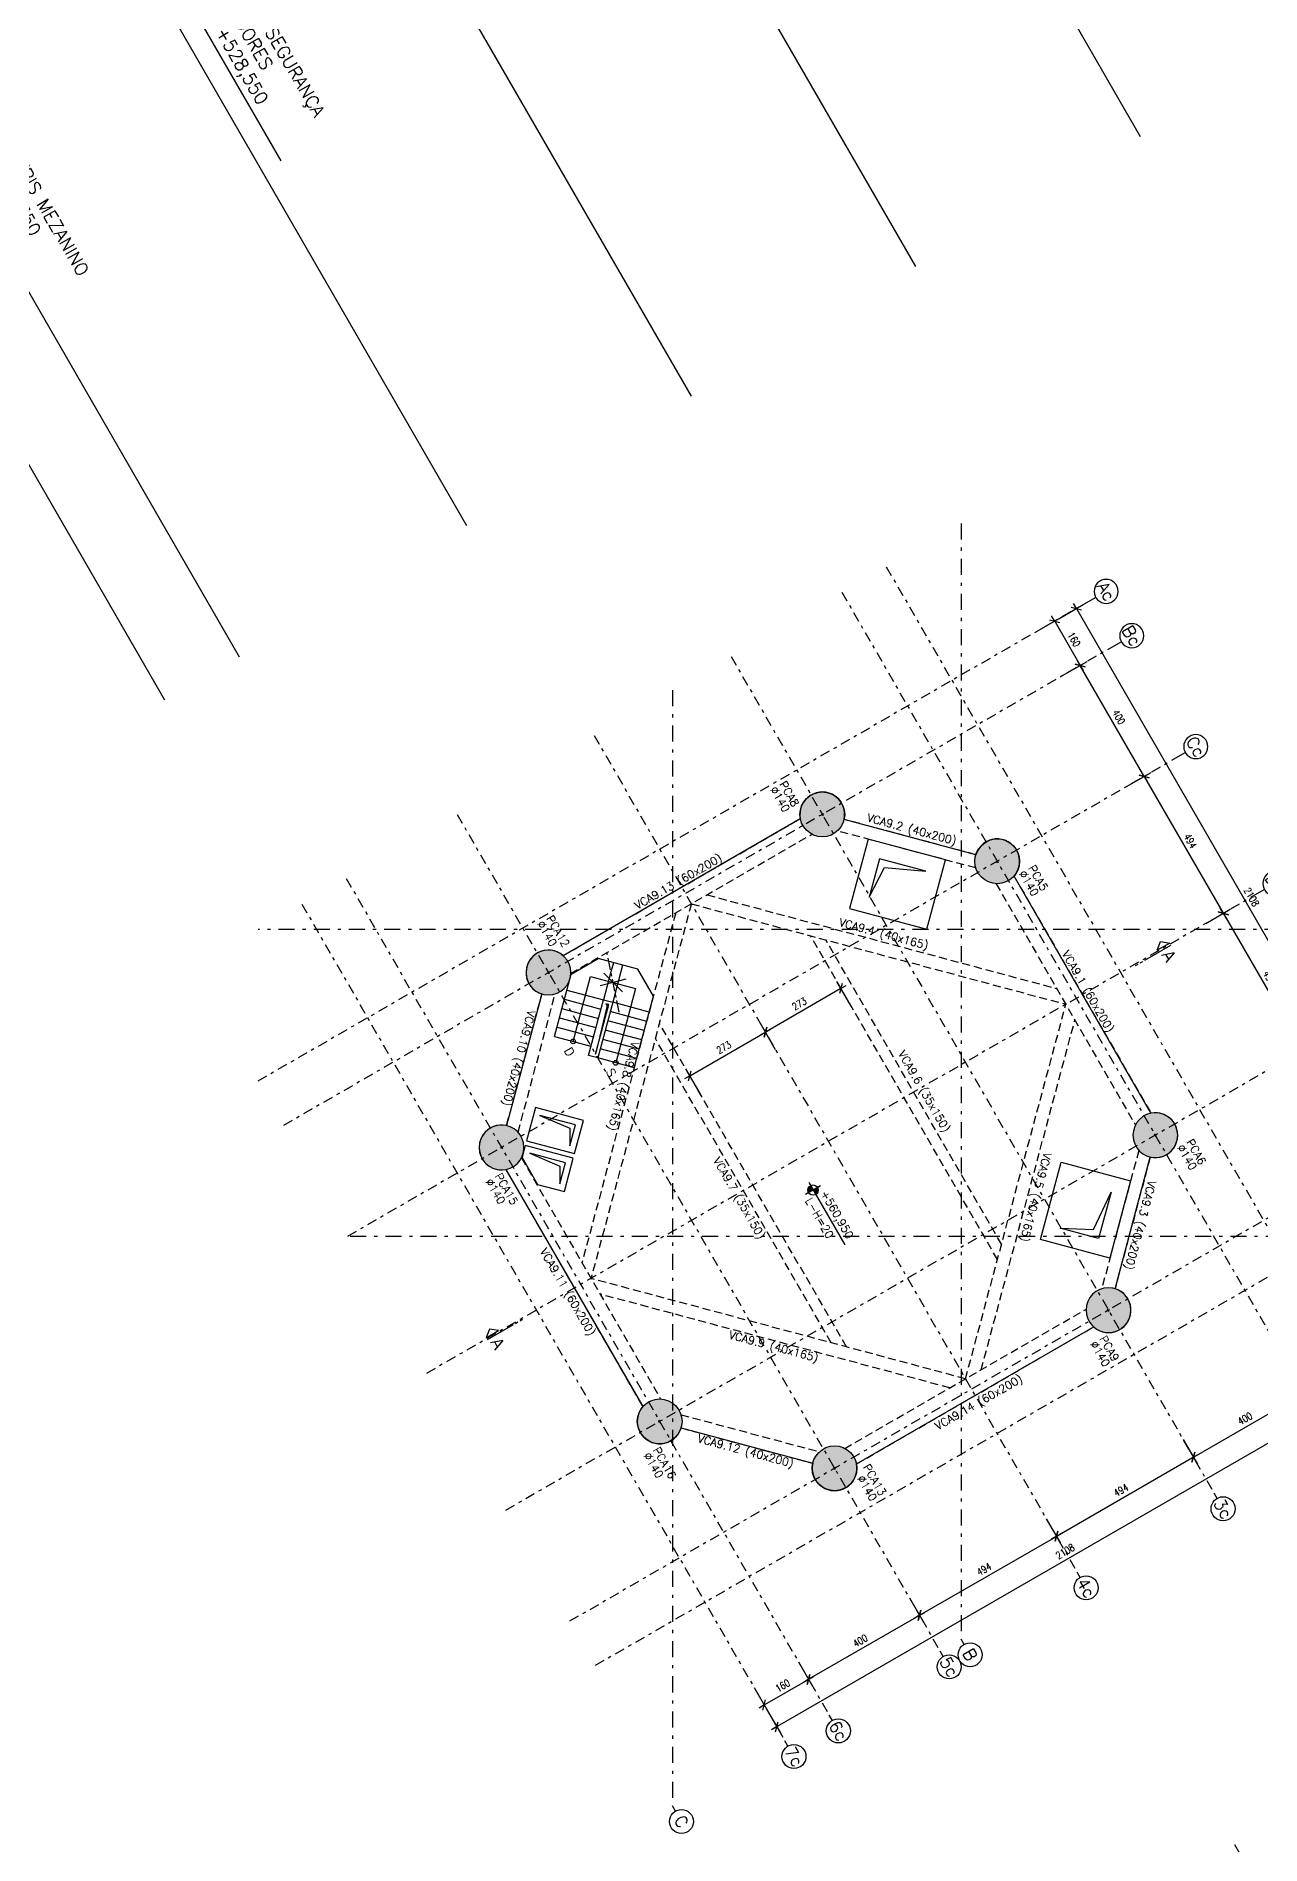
# Model space of a CAD drawing. Header units: metres. Extents: x 661733 to 661987, y 8168511 to 8168781.
# Drawn here: x 661790 to 661828.3, y 8168649.7 to 8168706.2 of the extents above; entities that cross this region are included whole.
import ezdxf
from ezdxf.enums import TextEntityAlignment as Align

# ---------------------------------------------------------------- set-up
doc = ezdxf.new("R2010")
doc.units = ezdxf.units.M
doc.header["$MEASUREMENT"] = 0
for name, pattern in [('SPX-CAMPANARIO$0$CENTER2', [1.125, 0.75, -0.125, 0.125, -0.125]), ('SPX-CAMPANARIO$0$DASHDOT2', [0.5, 0.25, -0.125, 0, -0.125]), ('SPX-CAMPANARIO$0$HIDDEN2', [0.1875, 0.125, -0.0625])]:
    doc.linetypes.add(name, pattern=pattern)
doc.layers.get('0').update_dxf_attribs({"linetype": 'CONTINUOUS'})
doc.layers.get('Defpoints').update_dxf_attribs({"linetype": 'CONTINUOUS'})
for name, color, linetype in [('SPX-CAMPANARIO$0$SP 00 Me1', 9, 'SPX-CAMPANARIO$0$DASHDOT2'), ('SPX-CAMPANARIO$0$SP0Me1', 9, 'SPX-CAMPANARIO$0$DASHDOT2'), ('SPX-CAMPANARIO$0$SP1CRT1', 3, 'CONTINUOUS'), ('SPX-CAMPANARIO$0$SP1INV1', 5, 'SPX-CAMPANARIO$0$HIDDEN2'), ('SPX-CAMPANARIO$0$SP1VST1', 2, 'CONTINUOUS'), ('SPX-CAMPANARIO$0$SP1VST2', 1, 'CONTINUOUS'), ('SPX-CAMPANARIO$0$SP1VST3', 5, 'CONTINUOUS'), ('SPX-CAMPANARIO$0$SP3HT2', 254, 'CONTINUOUS'), ('SPX-CAMPANARIO$0$SP4DIM1', 5, 'CONTINUOUS'), ('SPX-CAMPANARIO$0$SP4TN 1', 5, 'CONTINUOUS'), ('SPX-CAMPANARIO$0$SP4TN1', 5, 'CONTINUOUS'), ('SPX-CAMPANARIO$0$SP4TXT 2', 2, 'CONTINUOUS'), ('SPX-CAMPANARIO$0$SP4TXT2', 2, 'CONTINUOUS'), ('SPX-CAMPANARIO$0$SP4TXT4', 4, 'CONTINUOUS')]:
    doc.layers.add(name, color=color, linetype=linetype)
doc.styles.add('SPX-CAMPANARIO$0$ROMANS', font='romans.shx')
doc.styles.add('SPX-CAMPANARIO$0$SP_T-Geral', font='romans.shx')
doc.styles.add('SPX-CAMPANARIO$0$SP_TD_w.8', font='romans.shx', dxfattribs={"width": 0.8})
doc.dimstyles.new('SPX-CAMPANARIO$0$SP_D125cm_18', dxfattribs={"dimtxt": 0.225, "dimasz": 0.025, "dimexe": 0.25, "dimexo": 0.125, "dimgap": 0.125, "dimtad": 1, "dimdec": 1, "dimlfac": 100, "dimdsep": 46, "dimtxsty": 'SPX-CAMPANARIO$0$SP_TD_w.8', "dimblk": 'SPX-CAMPANARIO$0$TIC', "dimcen": 0.0125, "dimdle": 0.125, "dimclrt": 2, "dimadec": 3, "dimazin": 2, "dimtfac": 1, "dimtdec": 1, "dimtmove": 0, "dimatfit": 3, "dimfxl": 0.2, "dimtolj": 1, "dimtzin": 0, "dimarcsym": 0})

# ---------------------------------------------------------------- blocks, each defined once
blk = doc.blocks.new('*U61')
at = {"layer": 'SPX-CAMPANARIO$0$SP 00 Me1', "color": 0, "linetype": 'Continuous'}
blk.add_line((0, -0.15), (0, 0), dxfattribs=at)
blk.add_circle((0, -0.45), 0.3, dxfattribs=at)
at = {"layer": 'SPX-CAMPANARIO$0$SP 00 Me1', "color": 0, "linetype": 'Continuous', "style": 'SPX-CAMPANARIO$0$SP_T-Geral'}
blk.add_attdef('EIXO?', text='', height=0.3, dxfattribs=at).set_placement((0, -0.45), align=Align.MIDDLE_CENTER)
blk = doc.blocks.new('SPX-CAMPANARIO$0$TIC')
at = {"color": 2, "linetype": 'Continuous'}
blk.add_line((4.6, 4.6), (-4.6, -4.6), dxfattribs=at)
at = {"color": 5}
blk.add_line((-1, 0), (7.5, 0), dxfattribs=at)
blk = doc.blocks.new('*D77')
at = {"layer": 'Defpoints', "color": 0, "linetype": 'Continuous', "transparency": 16777216}
for p in [(-8.939, 14.244), (-10.539, 13.484), (-8.939, 13.484)]:
    blk.add_point(p, dxfattribs=at)
at = {"layer": 'SPX-CAMPANARIO$0$SP4DIM1', "color": 0, "linetype": 'Continuous', "lineweight": -2, "transparency": 16777216}
for p, q in [((-10.539, 13.609), (-10.539, 14.494)), ((-10.514, 14.244), (-8.964, 14.244)), ((-8.939, 13.609), (-8.939, 14.494))]:
    blk.add_line(p, q, dxfattribs=at)
at = {"layer": 'SPX-CAMPANARIO$0$SP4DIM1', "color": 0, "linetype": 'Continuous', "lineweight": -2, "transparency": 16777216, "xscale": 0.025, "yscale": 0.025, "zscale": 0.025, "rotation": 180}
blk.add_blockref('SPX-CAMPANARIO$0$TIC', (-10.539, 14.244), dxfattribs=at)
at = {"layer": 'SPX-CAMPANARIO$0$SP4DIM1', "color": 0, "linetype": 'Continuous', "lineweight": -2, "transparency": 16777216, "xscale": 0.025, "yscale": 0.025, "zscale": 0.025}
blk.add_blockref('SPX-CAMPANARIO$0$TIC', (-8.939, 14.244), dxfattribs=at)
at = {"layer": 'SPX-CAMPANARIO$0$SP4DIM1', "color": 2, "linetype": 'Continuous', "transparency": 16777216, "insert": (-9.739, 14.481), "char_height": 0.225, "attachment_point": 5, "style": 'SPX-CAMPANARIO$0$SP_TD_w.8'}
blk.add_mtext('\\A1;160', dxfattribs=at)
blk = doc.blocks.new('*D78')
at = {"layer": 'Defpoints', "color": 0, "linetype": 'Continuous', "transparency": 16777216}
for p in [(10.539, 15.027), (-10.539, 14.267), (10.539, 14.267)]:
    blk.add_point(p, dxfattribs=at)
at = {"layer": 'SPX-CAMPANARIO$0$SP4DIM1', "color": 0, "linetype": 'Continuous', "lineweight": -2, "transparency": 16777216}
for p, q in [((-10.539, 14.392), (-10.539, 15.277)), ((10.539, 14.392), (10.539, 15.277)), ((-10.514, 15.027), (10.514, 15.027))]:
    blk.add_line(p, q, dxfattribs=at)
at = {"layer": 'SPX-CAMPANARIO$0$SP4DIM1', "color": 0, "linetype": 'Continuous', "lineweight": -2, "transparency": 16777216, "xscale": 0.025, "yscale": 0.025, "zscale": 0.025, "rotation": 180}
blk.add_blockref('SPX-CAMPANARIO$0$TIC', (-10.539, 15.027), dxfattribs=at)
at = {"layer": 'SPX-CAMPANARIO$0$SP4DIM1', "color": 0, "linetype": 'Continuous', "lineweight": -2, "transparency": 16777216, "xscale": 0.025, "yscale": 0.025, "zscale": 0.025}
blk.add_blockref('SPX-CAMPANARIO$0$TIC', (10.539, 15.027), dxfattribs=at)
at = {"layer": 'SPX-CAMPANARIO$0$SP4DIM1', "color": 2, "linetype": 'Continuous', "transparency": 16777216, "insert": (0, 15.264), "char_height": 0.225, "attachment_point": 5, "style": 'SPX-CAMPANARIO$0$SP_TD_w.8'}
blk.add_mtext('\\A1;2108', dxfattribs=at)
blk = doc.blocks.new('*D79')
at = {"layer": 'Defpoints', "color": 0, "linetype": 'Continuous', "transparency": 16777216}
for p in [(-8.939, 14.244), (-8.939, 13.484), (-4.939, 13.484)]:
    blk.add_point(p, dxfattribs=at)
at = {"layer": 'SPX-CAMPANARIO$0$SP4DIM1', "color": 0, "linetype": 'Continuous', "lineweight": -2, "transparency": 16777216}
for p, q in [((-8.939, 13.609), (-8.939, 14.494)), ((-4.964, 14.244), (-8.914, 14.244)), ((-4.939, 13.609), (-4.939, 14.494))]:
    blk.add_line(p, q, dxfattribs=at)
at = {"layer": 'SPX-CAMPANARIO$0$SP4DIM1', "color": 0, "linetype": 'Continuous', "lineweight": -2, "transparency": 16777216, "xscale": 0.025, "yscale": 0.025, "zscale": 0.025, "rotation": 180}
blk.add_blockref('SPX-CAMPANARIO$0$TIC', (-8.939, 14.244), dxfattribs=at)
at = {"layer": 'SPX-CAMPANARIO$0$SP4DIM1', "color": 0, "linetype": 'Continuous', "lineweight": -2, "transparency": 16777216, "xscale": 0.025, "yscale": 0.025, "zscale": 0.025}
blk.add_blockref('SPX-CAMPANARIO$0$TIC', (-4.939, 14.244), dxfattribs=at)
at = {"layer": 'SPX-CAMPANARIO$0$SP4DIM1', "color": 2, "linetype": 'Continuous', "transparency": 16777216, "insert": (-6.939, 14.481), "char_height": 0.225, "attachment_point": 5, "style": 'SPX-CAMPANARIO$0$SP_TD_w.8'}
blk.add_mtext('\\A1;400', dxfattribs=at)
blk = doc.blocks.new('*D80')
at = {"layer": 'Defpoints', "color": 0, "linetype": 'Continuous', "transparency": 16777216}
for p in [(0, 14.244), (-4.939, 13.484), (0, 13.484)]:
    blk.add_point(p, dxfattribs=at)
at = {"layer": 'SPX-CAMPANARIO$0$SP4DIM1', "color": 0, "linetype": 'Continuous', "lineweight": -2, "transparency": 16777216}
for p, q in [((-4.939, 13.609), (-4.939, 14.494)), ((-4.914, 14.244), (-0.025, 14.244)), ((0, 13.609), (0, 14.494))]:
    blk.add_line(p, q, dxfattribs=at)
at = {"layer": 'SPX-CAMPANARIO$0$SP4DIM1', "color": 0, "linetype": 'Continuous', "lineweight": -2, "transparency": 16777216, "xscale": 0.025, "yscale": 0.025, "zscale": 0.025, "rotation": 180}
blk.add_blockref('SPX-CAMPANARIO$0$TIC', (-4.939, 14.244), dxfattribs=at)
at = {"layer": 'SPX-CAMPANARIO$0$SP4DIM1', "color": 0, "linetype": 'Continuous', "lineweight": -2, "transparency": 16777216, "xscale": 0.025, "yscale": 0.025, "zscale": 0.025}
blk.add_blockref('SPX-CAMPANARIO$0$TIC', (0, 14.244), dxfattribs=at)
at = {"layer": 'SPX-CAMPANARIO$0$SP4DIM1', "color": 2, "linetype": 'Continuous', "transparency": 16777216, "insert": (-2.47, 14.481), "char_height": 0.225, "attachment_point": 5, "style": 'SPX-CAMPANARIO$0$SP_TD_w.8'}
blk.add_mtext('\\A1;494', dxfattribs=at)
blk = doc.blocks.new('*D81')
at = {"layer": 'Defpoints', "color": 0, "linetype": 'Continuous', "transparency": 16777216}
for p in [(4.939, 14.244), (0, 13.484), (4.939, 13.484)]:
    blk.add_point(p, dxfattribs=at)
at = {"layer": 'SPX-CAMPANARIO$0$SP4DIM1', "color": 0, "linetype": 'Continuous', "lineweight": -2, "transparency": 16777216}
for p, q in [((0, 13.609), (0, 14.494)), ((0.025, 14.244), (4.914, 14.244)), ((4.939, 13.609), (4.939, 14.494))]:
    blk.add_line(p, q, dxfattribs=at)
at = {"layer": 'SPX-CAMPANARIO$0$SP4DIM1', "color": 0, "linetype": 'Continuous', "lineweight": -2, "transparency": 16777216, "xscale": 0.025, "yscale": 0.025, "zscale": 0.025, "rotation": 180}
blk.add_blockref('SPX-CAMPANARIO$0$TIC', (0, 14.244), dxfattribs=at)
at = {"layer": 'SPX-CAMPANARIO$0$SP4DIM1', "color": 0, "linetype": 'Continuous', "lineweight": -2, "transparency": 16777216, "xscale": 0.025, "yscale": 0.025, "zscale": 0.025}
blk.add_blockref('SPX-CAMPANARIO$0$TIC', (4.939, 14.244), dxfattribs=at)
at = {"layer": 'SPX-CAMPANARIO$0$SP4DIM1', "color": 2, "linetype": 'Continuous', "transparency": 16777216, "insert": (2.47, 14.481), "char_height": 0.225, "attachment_point": 5, "style": 'SPX-CAMPANARIO$0$SP_TD_w.8'}
blk.add_mtext('\\A1;494', dxfattribs=at)
blk = doc.blocks.new('*D84')
at = {"layer": 'Defpoints', "color": 0, "linetype": 'Continuous', "transparency": 16777216}
for p in [(13.484, -8.939), (14.244, -8.939), (13.484, -10.539)]:
    blk.add_point(p, dxfattribs=at)
at = {"layer": 'SPX-CAMPANARIO$0$SP4DIM1', "color": 0, "linetype": 'Continuous', "lineweight": -2, "transparency": 16777216}
for p, q in [((13.609, -8.939), (14.494, -8.939)), ((14.244, -10.514), (14.244, -8.964)), ((13.609, -10.539), (14.494, -10.539))]:
    blk.add_line(p, q, dxfattribs=at)
at = {"layer": 'SPX-CAMPANARIO$0$SP4DIM1', "color": 0, "linetype": 'Continuous', "lineweight": -2, "transparency": 16777216, "xscale": 0.025, "yscale": 0.025, "zscale": 0.025}
for p, rotation in [((14.244, -8.939), 90), ((14.244, -10.539), 270)]:
    blk.add_blockref('SPX-CAMPANARIO$0$TIC', p, dxfattribs=dict(at, rotation=rotation))
at = {"layer": 'SPX-CAMPANARIO$0$SP4DIM1', "color": 2, "linetype": 'Continuous', "transparency": 16777216, "insert": (14.006, -9.739), "char_height": 0.225, "attachment_point": 5, "rotation": 90, "style": 'SPX-CAMPANARIO$0$SP_TD_w.8'}
blk.add_mtext('\\A1;160', dxfattribs=at)
blk = doc.blocks.new('*D85')
at = {"layer": 'Defpoints', "color": 0, "linetype": 'Continuous', "transparency": 16777216}
for p in [(13.484, -4.939), (13.484, -8.939), (14.244, -8.939)]:
    blk.add_point(p, dxfattribs=at)
at = {"layer": 'SPX-CAMPANARIO$0$SP4DIM1', "color": 0, "linetype": 'Continuous', "lineweight": -2, "transparency": 16777216}
for p, q in [((13.609, -4.939), (14.494, -4.939)), ((14.244, -4.964), (14.244, -8.914)), ((13.609, -8.939), (14.494, -8.939))]:
    blk.add_line(p, q, dxfattribs=at)
at = {"layer": 'SPX-CAMPANARIO$0$SP4DIM1', "color": 0, "linetype": 'Continuous', "lineweight": -2, "transparency": 16777216, "xscale": 0.025, "yscale": 0.025, "zscale": 0.025}
for p, rotation in [((14.244, -4.939), 90), ((14.244, -8.939), 270)]:
    blk.add_blockref('SPX-CAMPANARIO$0$TIC', p, dxfattribs=dict(at, rotation=rotation))
at = {"layer": 'SPX-CAMPANARIO$0$SP4DIM1', "color": 2, "linetype": 'Continuous', "transparency": 16777216, "insert": (14.006, -6.939), "char_height": 0.225, "attachment_point": 5, "rotation": 90, "style": 'SPX-CAMPANARIO$0$SP_TD_w.8'}
blk.add_mtext('\\A1;400', dxfattribs=at)
blk = doc.blocks.new('*D86')
at = {"layer": 'Defpoints', "color": 0, "linetype": 'Continuous', "transparency": 16777216}
for p in [(13.484, 0), (14.244, 0), (13.484, -4.939)]:
    blk.add_point(p, dxfattribs=at)
at = {"layer": 'SPX-CAMPANARIO$0$SP4DIM1', "color": 0, "linetype": 'Continuous', "lineweight": -2, "transparency": 16777216}
for p, q in [((13.609, 0), (14.494, 0)), ((14.244, -4.914), (14.244, -0.025)), ((13.609, -4.939), (14.494, -4.939))]:
    blk.add_line(p, q, dxfattribs=at)
at = {"layer": 'SPX-CAMPANARIO$0$SP4DIM1', "color": 0, "linetype": 'Continuous', "lineweight": -2, "transparency": 16777216, "xscale": 0.025, "yscale": 0.025, "zscale": 0.025}
for p, rotation in [((14.244, 0), 90), ((14.244, -4.939), 270)]:
    blk.add_blockref('SPX-CAMPANARIO$0$TIC', p, dxfattribs=dict(at, rotation=rotation))
at = {"layer": 'SPX-CAMPANARIO$0$SP4DIM1', "color": 2, "linetype": 'Continuous', "transparency": 16777216, "insert": (14.006, -2.47), "char_height": 0.225, "attachment_point": 5, "rotation": 90, "style": 'SPX-CAMPANARIO$0$SP_TD_w.8'}
blk.add_mtext('\\A1;494', dxfattribs=at)
blk = doc.blocks.new('*D87')
at = {"layer": 'Defpoints', "color": 0, "linetype": 'Continuous', "transparency": 16777216}
for p in [(13.484, 4.939), (14.244, 4.939), (13.484, 0)]:
    blk.add_point(p, dxfattribs=at)
at = {"layer": 'SPX-CAMPANARIO$0$SP4DIM1', "color": 0, "linetype": 'Continuous', "lineweight": -2, "transparency": 16777216}
for p, q in [((13.609, 4.939), (14.494, 4.939)), ((14.244, 0.025), (14.244, 4.914)), ((13.609, 0), (14.494, 0))]:
    blk.add_line(p, q, dxfattribs=at)
at = {"layer": 'SPX-CAMPANARIO$0$SP4DIM1', "color": 0, "linetype": 'Continuous', "lineweight": -2, "transparency": 16777216, "xscale": 0.025, "yscale": 0.025, "zscale": 0.025}
for p, rotation in [((14.244, 4.939), 90), ((14.244, 0), 270)]:
    blk.add_blockref('SPX-CAMPANARIO$0$TIC', p, dxfattribs=dict(at, rotation=rotation))
at = {"layer": 'SPX-CAMPANARIO$0$SP4DIM1', "color": 2, "linetype": 'Continuous', "transparency": 16777216, "insert": (14.006, 2.47), "char_height": 0.225, "attachment_point": 5, "rotation": 90, "style": 'SPX-CAMPANARIO$0$SP_TD_w.8'}
blk.add_mtext('\\A1;494', dxfattribs=at)
blk = doc.blocks.new('*D88')
at = {"layer": 'Defpoints', "color": 0, "linetype": 'Continuous', "transparency": 16777216}
for p in [(13.484, 8.939), (14.244, 8.939), (13.484, 4.939)]:
    blk.add_point(p, dxfattribs=at)
at = {"layer": 'SPX-CAMPANARIO$0$SP4DIM1', "color": 0, "linetype": 'Continuous', "lineweight": -2, "transparency": 16777216}
for p, q in [((13.609, 8.939), (14.494, 8.939)), ((14.244, 4.964), (14.244, 8.914)), ((13.609, 4.939), (14.494, 4.939))]:
    blk.add_line(p, q, dxfattribs=at)
at = {"layer": 'SPX-CAMPANARIO$0$SP4DIM1', "color": 0, "linetype": 'Continuous', "lineweight": -2, "transparency": 16777216, "xscale": 0.025, "yscale": 0.025, "zscale": 0.025}
for p, rotation in [((14.244, 8.939), 90), ((14.244, 4.939), 270)]:
    blk.add_blockref('SPX-CAMPANARIO$0$TIC', p, dxfattribs=dict(at, rotation=rotation))
at = {"layer": 'SPX-CAMPANARIO$0$SP4DIM1', "color": 2, "linetype": 'Continuous', "transparency": 16777216, "insert": (14.006, 6.939), "char_height": 0.225, "attachment_point": 5, "rotation": 90, "style": 'SPX-CAMPANARIO$0$SP_TD_w.8'}
blk.add_mtext('\\A1;400', dxfattribs=at)
blk = doc.blocks.new('*D90')
at = {"layer": 'Defpoints', "color": 0, "linetype": 'Continuous', "transparency": 16777216}
for p in [(14.267, 10.539), (15.027, 10.539), (14.267, -10.539)]:
    blk.add_point(p, dxfattribs=at)
at = {"layer": 'SPX-CAMPANARIO$0$SP4DIM1', "color": 0, "linetype": 'Continuous', "lineweight": -2, "transparency": 16777216}
for p, q in [((14.392, 10.539), (15.277, 10.539)), ((15.027, -10.514), (15.027, 10.514)), ((14.392, -10.539), (15.277, -10.539))]:
    blk.add_line(p, q, dxfattribs=at)
at = {"layer": 'SPX-CAMPANARIO$0$SP4DIM1', "color": 0, "linetype": 'Continuous', "lineweight": -2, "transparency": 16777216, "xscale": 0.025, "yscale": 0.025, "zscale": 0.025}
for p, rotation in [((15.027, 10.539), 90), ((15.027, -10.539), 270)]:
    blk.add_blockref('SPX-CAMPANARIO$0$TIC', p, dxfattribs=dict(at, rotation=rotation))
at = {"layer": 'SPX-CAMPANARIO$0$SP4DIM1', "color": 2, "linetype": 'Continuous', "transparency": 16777216, "insert": (14.789, 0), "char_height": 0.225, "attachment_point": 5, "rotation": 90, "style": 'SPX-CAMPANARIO$0$SP_TD_w.8'}
blk.add_mtext('\\A1;2108', dxfattribs=at)
blk = doc.blocks.new('*D91')
at = {"layer": 'Defpoints', "color": 0, "linetype": 'Continuous', "transparency": 16777216}
for p in [(10.539, 15.539), (12.403, 15.539), (11.2, 14.127), (-5.021, -14.639), (10.539, -14.639)]:
    blk.add_point(p, dxfattribs=at)
at = {"layer": 'SPX-CAMPANARIO$0$SP4DIM1', "color": 0, "linetype": 'Continuous', "lineweight": -2, "transparency": 16777216}
blk.add_arc((10.539, 12.312), 1.931, 60.7418, 89.2582, dxfattribs=at)
at = {"layer": 'SPX-CAMPANARIO$0$SP4DIM1', "color": 0, "linetype": 'Continuous', "lineweight": -2, "transparency": 16777216, "xscale": 0.025, "yscale": 0.025, "zscale": 0.025}
for p, rotation in [((10.539, 14.243), 179.6291151257718), ((11.505, 13.984), 330.3708836166287)]:
    blk.add_blockref('SPX-CAMPANARIO$0$TIC', p, dxfattribs=dict(at, rotation=rotation))
at = {"layer": 'SPX-CAMPANARIO$0$SP4DIM1', "color": 2, "linetype": 'Continuous', "transparency": 16777216, "insert": (11.101, 14.407), "char_height": 0.225, "attachment_point": 5, "rotation": 345, "style": 'SPX-CAMPANARIO$0$SP_TD_w.8'}
blk.add_mtext('\\A1;30°', dxfattribs=at)
blk = doc.blocks.new('*D92')
at = {"layer": 'Defpoints', "color": 0, "linetype": 'Continuous', "transparency": 16777216}
for p in [(1.895, 15.539), (-14.639, 10.539), (15.539, 10.539), (13.397, 9.505), (15.539, 7.662)]:
    blk.add_point(p, dxfattribs=at)
at = {"layer": 'SPX-CAMPANARIO$0$SP4DIM1', "color": 0, "linetype": 'Continuous', "lineweight": -2, "transparency": 16777216}
blk.add_arc((10.555, 10.539), 3.024, 330.4737, 359.5263, dxfattribs=at)
at = {"layer": 'SPX-CAMPANARIO$0$SP4DIM1', "color": 0, "linetype": 'Continuous', "lineweight": -2, "transparency": 16777216, "xscale": 0.025, "yscale": 0.025, "zscale": 0.025}
for p, rotation in [((13.579, 10.539), 89.76313876443008), ((13.174, 9.027), 240.2368611810396)]:
    blk.add_blockref('SPX-CAMPANARIO$0$TIC', p, dxfattribs=dict(at, rotation=rotation))
at = {"layer": 'SPX-CAMPANARIO$0$SP4DIM1', "color": 2, "linetype": 'Continuous', "transparency": 16777216, "insert": (13.247, 9.818), "char_height": 0.225, "attachment_point": 5, "rotation": 75, "style": 'SPX-CAMPANARIO$0$SP_TD_w.8'}
blk.add_mtext('\\A1;30°', dxfattribs=at)
blk = doc.blocks.new('SPX-CAMPANARIO$0$SP_P_140')
at = {"layer": 'SPX-CAMPANARIO$0$SP3HT2', "linetype": 'Continuous'}
h = blk.add_hatch(color=256, dxfattribs=at)
h.dxf.hatch_style = 1
edge = h.paths.add_edge_path()
edge.add_arc((0, 0), 0.7, 0, 360)
at = {"layer": 'Defpoints'}
for p, q in [((-0.05, 0), (0.05, 0)), ((0, -0.05), (0, 0.05))]:
    blk.add_line(p, q, dxfattribs=at)
at = {"layer": 'SPX-CAMPANARIO$0$SP1CRT1', "ltscale": 10}
blk.add_circle((0, 0), 0.7, dxfattribs=at)
blk = doc.blocks.new('SPX-CAMPANARIO$0$ELEV02')
at = {"layer": 'SPX-CAMPANARIO$0$SP1VST1'}
for points in [[(-7.556, 5.793), (-5.968, 4.205), (-4.2, 5.973), (-5.788, 7.56)], [(7.556, 5.793), (5.968, 4.205), (4.2, 5.973), (5.788, 7.56)]]:
    blk.add_lwpolyline(points, close=True, dxfattribs=at)
at = {"layer": 'SPX-CAMPANARIO$0$SP1VST3'}
for points in [[(-5.788, 6.853), (-6.849, 5.793), (-5.968, 4.912), (-6.527, 5.793), (-5.788, 6.853)], [(5.788, 6.853), (6.849, 5.793), (5.968, 4.912), (6.527, 5.793), (5.788, 6.853)]]:
    blk.add_lwpolyline(points, dxfattribs=at)
blk = doc.blocks.new('SPX-CAMPANARIO$0$A$C10CC2A0B')
at = {"layer": 'SPX-CAMPANARIO$0$SP1VST1'}
for p, q in [((-7.63, -2.469), (-8.539, -3.377)), ((-7.979, -2.817), (-7.13, -3.665)), ((-6.659, -2.469), (-7.63, -2.469)), ((-5.023, -4.104), (-6.659, -2.469)), ((-8.539, -4.349), (-8.539, -3.377)), ((-8.191, -3.029), (-7.979, -3.241)), ((-6.296, -2.831), (-7.13, -3.665)), ((-6.084, -3.043), (-6.918, -3.878)), ((-5.872, -3.256), (-6.706, -4.09)), ((-5.66, -3.468), (-6.494, -4.302)), ((-5.447, -3.68), (-6.282, -4.514)), ((-5.235, -3.892), (-6.07, -4.726)), ((-7.116, -5.773), (-8.539, -4.349)), ((-5.023, -4.104), (-5.858, -4.938)), ((-7.116, -5.773), (-6.282, -4.938))]:
    blk.add_line(p, q, dxfattribs=at)
blk.add_lwpolyline([(-6.07, -5.15), (-7.342, -3.878), (-7.13, -3.665), (-5.858, -4.938)], close=True, dxfattribs=at)
for points in [[(-5.49, -7.399), (-4.73, -8.159), (-3.634, -7.063), (-4.394, -6.303), (-5.49, -7.399)], [(-3.377, -8.539), (-2.767, -7.929), (-3.528, -7.169), (-4.624, -8.265), (-4.349, -8.539), (-3.377, -8.539)]]:
    blk.add_lwpolyline(points, dxfattribs=at)
at = {"layer": 'SPX-CAMPANARIO$0$SP1VST2', "linetype": 'SPX-CAMPANARIO$0$CENTER2', "ltscale": 0.5}
blk.add_line((-6.762, -3.647), (-8.56, -3.048), dxfattribs=at)
at = {"layer": 'SPX-CAMPANARIO$0$SP1VST2'}
for p, q in [((-7.979, -3.241), (-7.342, -3.878)), ((-8.177, -4.712), (-7.342, -3.878)), ((-7.965, -4.924), (-7.13, -4.09)), ((-7.753, -5.136), (-6.918, -4.302)), ((-7.54, -5.348), (-6.706, -4.514)), ((-7.328, -5.56), (-6.494, -4.726))]:
    blk.add_line(p, q, dxfattribs=at)
for points in [[(-6.692, -5.348), (-8.177, -3.863), (-7.145, -2.831), (-5.447, -4.528)], [(-8.06, -3.454), (-7.661, -3.347), (-7.768, -3.747)], [(-7.554, -2.948), (-7.661, -3.347), (-7.261, -3.24)]]:
    blk.add_lwpolyline(points, dxfattribs=at)
for centre in [(-5.447, -4.528), (-6.692, -5.348)]:
    blk.add_circle(centre, 0.075, dxfattribs=at)
at = {"layer": 'SPX-CAMPANARIO$0$SP1VST3'}
for points in [[(-5.999, -4.938), (-7.13, -3.807), (-7.201, -3.878), (-7.13, -3.869)], [(-5.207, -7.399), (-4.394, -6.786), (-3.916, -7.063), (-4.394, -6.586)], [(-4.341, -8.265), (-3.528, -7.652), (-3.05, -7.929), (-3.528, -7.452)]]:
    blk.add_lwpolyline(points, close=True, dxfattribs=at)
at = {"layer": 'SPX-CAMPANARIO$0$SP1VST2', "style": 'SPX-CAMPANARIO$0$ROMANS'}
for s, p in [('S', (-5.369, -4.941)), ('D', (-6.59, -5.746))]:
    blk.add_text(s, height=0.27, dxfattribs=at).set_placement(p)
blk = doc.blocks.new('SPX-CAMPANARIO$0$SP_IND_CORTE2')
for p, q in [((-0.27, 0), (-1.02, 0)), ((-0.135, 0), (-0.21, 0)), ((0, 0), (-0.075, 0))]:
    blk.add_line(p, q)
blk.add_lwpolyline([(-1.02, 0.06), (-0.66, 0.06), (-0.84, 0.21)], close=True)
at = {"style": 'SPX-CAMPANARIO$0$SP_T-Geral'}
blk.add_attdef('1', text='', height=0.3, dxfattribs=at).set_placement((-0.84, -0.2), align=Align.MIDDLE_CENTER)
blk = doc.blocks.new('*D57')
at = {"layer": 'Defpoints', "color": 0, "linetype": 'Continuous', "transparency": 16777216}
for p in [(-3.938, 0), (-3.178, 0), (-3.178, -2.725)]:
    blk.add_point(p, dxfattribs=at)
at = {"layer": 'SPX-CAMPANARIO$0$SP4DIM1', "color": 0, "linetype": 'Continuous', "lineweight": -2, "transparency": 16777216}
for p, q in [((-3.303, 0), (-4.188, 0)), ((-3.938, -2.7), (-3.938, -0.025)), ((-3.303, -2.725), (-4.188, -2.725))]:
    blk.add_line(p, q, dxfattribs=at)
at = {"layer": 'SPX-CAMPANARIO$0$SP4DIM1', "color": 0, "linetype": 'Continuous', "lineweight": -2, "transparency": 16777216, "xscale": 0.025, "yscale": 0.025, "zscale": 0.025}
for p, rotation in [((-3.938, 0), 90), ((-3.938, -2.725), 270)]:
    blk.add_blockref('SPX-CAMPANARIO$0$TIC', p, dxfattribs=dict(at, rotation=rotation))
at = {"layer": 'SPX-CAMPANARIO$0$SP4DIM1', "color": 2, "linetype": 'Continuous', "transparency": 16777216, "insert": (-4.175, -1.363), "char_height": 0.225, "attachment_point": 5, "rotation": 90, "style": 'SPX-CAMPANARIO$0$SP_TD_w.8'}
blk.add_mtext('\\A1;273', dxfattribs=at)
blk = doc.blocks.new('*D58')
at = {"layer": 'Defpoints', "color": 0, "linetype": 'Continuous', "transparency": 16777216}
for p in [(-3.178, 2.725), (-3.938, 0), (-3.178, 0)]:
    blk.add_point(p, dxfattribs=at)
at = {"layer": 'SPX-CAMPANARIO$0$SP4DIM1', "color": 0, "linetype": 'Continuous', "lineweight": -2, "transparency": 16777216}
for p, q in [((-3.303, 2.725), (-4.188, 2.725)), ((-3.938, 2.7), (-3.938, 0.025)), ((-3.303, 0), (-4.188, 0))]:
    blk.add_line(p, q, dxfattribs=at)
at = {"layer": 'SPX-CAMPANARIO$0$SP4DIM1', "color": 0, "linetype": 'Continuous', "lineweight": -2, "transparency": 16777216, "xscale": 0.025, "yscale": 0.025, "zscale": 0.025}
for p, rotation in [((-3.938, 2.725), 90), ((-3.938, 0), 270)]:
    blk.add_blockref('SPX-CAMPANARIO$0$TIC', p, dxfattribs=dict(at, rotation=rotation))
at = {"layer": 'SPX-CAMPANARIO$0$SP4DIM1', "color": 2, "linetype": 'Continuous', "transparency": 16777216, "insert": (-4.175, 1.362), "char_height": 0.225, "attachment_point": 5, "rotation": 90, "style": 'SPX-CAMPANARIO$0$SP_TD_w.8'}
blk.add_mtext('\\A1;273', dxfattribs=at)
blk = doc.blocks.new('SPX-CAMPANARIO$0$SP_EIXOS_CAMP')
at = {"layer": 'SPX-CAMPANARIO$0$SP0Me1', "ltscale": 2}
for p, q in [((1.3296, 15.5393), (-14.6393, -12.1197)), ((12.4027, 15.5393), (-5.021, -14.6393)), ((-14.6393, 13.2387), (15.5393, -4.185)), ((-14.6393, 2.8246), (15.5393, -14.5991))]:
    blk.add_line(p, q, dxfattribs=at)
at = {"layer": 'SPX-CAMPANARIO$0$SP0Me1', "ltscale": 1.25}
for p, q in [((-10.5393, 15.5393), (-10.5393, -14.6393)), ((-8.9393, 15.5393), (-8.9393, -14.6393)), ((-4.9393, 15.5393), (-4.9393, -14.6393)), ((0, 15.5393), (0, -14.6393)), ((4.9393, 15.5393), (4.9393, -14.6393)), ((8.9393, 15.5393), (8.9393, -14.6393)), ((10.5393, 15.5393), (10.5393, -14.6393)), ((-14.6393, 10.5393), (15.5393, 10.5393)), ((-14.6393, 8.9393), (15.5393, 8.9393)), ((-14.6393, 4.9393), (15.5393, 4.9393)), ((-14.6393, 0), (15.5393, 0)), ((-14.6393, -4.9393), (15.5393, -4.9393)), ((-14.6393, -8.9393), (15.5393, -8.9393)), ((-14.6393, -10.5393), (15.5393, -10.5393))]:
    blk.add_line(p, q, dxfattribs=at)
at = {"layer": 'SPX-CAMPANARIO$0$SP0Me1'}
ref = blk.add_blockref('*U61', (-10.5393, 15.5393), dxfattribs=dict(at, xscale=-1.25, yscale=1.25, zscale=1.25, rotation=180))
ref.add_attrib('EIXO?', 'Ac', dxfattribs={"layer": 'SPX-CAMPANARIO$0$SP 00 Me1', "color": 0, "linetype": 'Continuous', "height": 0.375, "rotation": 0, "style": 'SPX-CAMPANARIO$0$SP_T-Geral'}).set_placement((-10.5393, 16.1018), align=Align.MIDDLE_CENTER)
ref = blk.add_blockref('*U61', (-8.9393, 15.5393), dxfattribs=dict(at, xscale=-1.25, yscale=1.25, zscale=1.25, rotation=180))
ref.add_attrib('EIXO?', 'Bc', dxfattribs={"layer": 'SPX-CAMPANARIO$0$SP 00 Me1', "color": 0, "linetype": 'Continuous', "height": 0.375, "rotation": 0, "style": 'SPX-CAMPANARIO$0$SP_T-Geral'}).set_placement((-8.9393, 16.1018), align=Align.MIDDLE_CENTER)
ref = blk.add_blockref('*U61', (-4.9393, 15.5393), dxfattribs=dict(at, xscale=-1.25, yscale=1.25, zscale=1.25, rotation=180))
ref.add_attrib('EIXO?', 'Cc', dxfattribs={"layer": 'SPX-CAMPANARIO$0$SP 00 Me1', "color": 0, "linetype": 'Continuous', "height": 0.375, "rotation": 0, "style": 'SPX-CAMPANARIO$0$SP_T-Geral'}).set_placement((-4.9393, 16.1018), align=Align.MIDDLE_CENTER)
ref = blk.add_blockref('*U61', (0, 15.5393), dxfattribs=dict(at, xscale=-1.25, yscale=1.25, zscale=1.25, rotation=180))
ref.add_attrib('EIXO?', 'Dc', dxfattribs={"layer": 'SPX-CAMPANARIO$0$SP 00 Me1', "color": 0, "linetype": 'Continuous', "height": 0.375, "rotation": 0, "style": 'SPX-CAMPANARIO$0$SP_T-Geral'}).set_placement((0, 16.1018), align=Align.MIDDLE_CENTER)
ref = blk.add_blockref('*U61', (15.5393, 4.9393), dxfattribs=dict(at, xscale=1.25, yscale=1.25, zscale=1.25, rotation=90))
ref.add_attrib('EIXO?', '3c', dxfattribs={"layer": 'SPX-CAMPANARIO$0$SP 00 Me1', "color": 0, "linetype": 'Continuous', "height": 0.375, "rotation": 0, "style": 'SPX-CAMPANARIO$0$SP_T-Geral'}).set_placement((16.1018, 4.9393), align=Align.MIDDLE_CENTER)
ref = blk.add_blockref('*U61', (15.5393, 0), dxfattribs=dict(at, xscale=1.25, yscale=1.25, zscale=1.25, rotation=90))
ref.add_attrib('EIXO?', '4c', dxfattribs={"layer": 'SPX-CAMPANARIO$0$SP 00 Me1', "color": 0, "linetype": 'Continuous', "height": 0.375, "rotation": 0, "style": 'SPX-CAMPANARIO$0$SP_T-Geral'}).set_placement((16.1018, 0), align=Align.MIDDLE_CENTER)
ref = blk.add_blockref('*U61', (15.5393, -4.185), dxfattribs=dict(at, xscale=1.25, yscale=1.25, zscale=1.25, rotation=90))
ref.add_attrib('EIXO?', 'B', dxfattribs={"layer": 'SPX-CAMPANARIO$0$SP 00 Me1', "color": 0, "linetype": 'Continuous', "height": 0.375, "rotation": 0, "style": 'SPX-CAMPANARIO$0$SP_T-Geral'}).set_placement((16.1018, -4.185), align=Align.MIDDLE_CENTER)
ref = blk.add_blockref('*U61', (15.5393, -4.9393), dxfattribs=dict(at, xscale=1.25, yscale=1.25, zscale=1.25, rotation=90))
ref.add_attrib('EIXO?', '5c', dxfattribs={"layer": 'SPX-CAMPANARIO$0$SP 00 Me1', "color": 0, "linetype": 'Continuous', "height": 0.375, "rotation": 0, "style": 'SPX-CAMPANARIO$0$SP_T-Geral'}).set_placement((16.1018, -4.9393), align=Align.MIDDLE_CENTER)
ref = blk.add_blockref('*U61', (15.5393, -8.9393), dxfattribs=dict(at, xscale=1.25, yscale=1.25, zscale=1.25, rotation=90))
ref.add_attrib('EIXO?', '6c', dxfattribs={"layer": 'SPX-CAMPANARIO$0$SP 00 Me1', "color": 0, "linetype": 'Continuous', "height": 0.375, "rotation": 0, "style": 'SPX-CAMPANARIO$0$SP_T-Geral'}).set_placement((16.1018, -8.9393), align=Align.MIDDLE_CENTER)
ref = blk.add_blockref('*U61', (15.5393, -10.5393), dxfattribs=dict(at, xscale=1.25, yscale=1.25, zscale=1.25, rotation=90))
ref.add_attrib('EIXO?', '7c', dxfattribs={"layer": 'SPX-CAMPANARIO$0$SP 00 Me1', "color": 0, "linetype": 'Continuous', "height": 0.375, "rotation": 0, "style": 'SPX-CAMPANARIO$0$SP_T-Geral'}).set_placement((16.1018, -10.5393), align=Align.MIDDLE_CENTER)
ref = blk.add_blockref('*U61', (15.5393, -14.5991), dxfattribs=dict(at, xscale=1.25, yscale=1.25, zscale=1.25, rotation=90))
ref.add_attrib('EIXO?', 'C', dxfattribs={"layer": 'SPX-CAMPANARIO$0$SP 00 Me1', "color": 0, "linetype": 'Continuous', "height": 0.375, "rotation": 0, "style": 'SPX-CAMPANARIO$0$SP_T-Geral'}).set_placement((16.1018, -14.5991), align=Align.MIDDLE_CENTER)
at = {"layer": 'SPX-CAMPANARIO$0$SP4DIM1', "linetype": 'Continuous'}
for base, line1, line2, picture, middle in [((13.3967, 9.5052), ((1.8951, 15.5393), (15.5393, 7.6618)), ((-14.6393, 10.5393), (15.5393, 10.5393)), '*D92', (13.2466, 9.8182)), ((11.1998, 14.1265), ((10.5393, 15.5393), (10.5393, -14.6393)), ((12.4027, 15.5393), (-5.021, -14.6393)), '*D91', (11.1006, 14.4066))]:
    dim = blk.add_angular_dim_2l(base=base, line1=line1, line2=line2, dimstyle='SPX-CAMPANARIO$0$SP_D125cm_18', dxfattribs=at)
    dim.commit()
    dim.dimension.update_dxf_attribs({"geometry": picture, "text_midpoint": middle})
for base, p1, p2, picture, middle in [((10.5393, 15.0265), (-10.5393, 14.2667), (10.5393, 14.2667), '*D78', (0, 15.264)), ((4.9393, 14.2438), (0, 13.484), (4.9393, 13.484), '*D81', (2.4697, 14.4813))]:
    dim = blk.add_linear_dim(base=base, p1=p1, p2=p2, dimstyle='SPX-CAMPANARIO$0$SP_D125cm_18', override={"dimdec": 0}, dxfattribs=at)
    dim.commit()
    dim.dimension.update_dxf_attribs({"geometry": picture, "text_midpoint": middle})
dim = blk.add_linear_dim(base=(-8.9393, 14.2438), p1=(-10.5393, 13.484), p2=(-8.9393, 13.484), dimstyle='SPX-CAMPANARIO$0$SP_D125cm_18', dxfattribs=at)
dim.commit()
dim.dimension.update_dxf_attribs({"geometry": '*D77', "text_midpoint": (-9.7393, 14.4813)})
for base, p1, p2, angle, picture, middle in [((-8.9393, 14.2438), (-4.9393, 13.484), (-8.9393, 13.484), 180, '*D79', (-6.9393, 14.4813)), ((14.2438, 8.9393), (13.484, 4.9393), (13.484, 8.9393), 90, '*D88', (14.0063, 6.9393)), ((14.2438, -8.9393), (13.484, -4.9393), (13.484, -8.9393), 270, '*D85', (14.0063, -6.9393)), ((14.2438, -8.9393), (13.484, -10.5393), (13.484, -8.9393), 90, '*D84', (14.0063, -9.7393))]:
    dim = blk.add_linear_dim(base=base, p1=p1, p2=p2, angle=angle, dimstyle='SPX-CAMPANARIO$0$SP_D125cm_18', dxfattribs=at)
    dim.commit()
    dim.dimension.update_dxf_attribs({"geometry": picture, "text_midpoint": middle})
for base, p1, p2, angle, picture, middle in [((0, 14.2438), (-4.9393, 13.484), (0, 13.484), 0, '*D80', (-2.4697, 14.4813)), ((15.0265, 10.5393), (14.2667, -10.5393), (14.2667, 10.5393), 90, '*D90', (14.789, 0)), ((14.2438, 4.9393), (13.484, 0), (13.484, 4.9393), 90, '*D87', (14.0063, 2.4697)), ((14.2438, 0), (13.484, -4.9393), (13.484, 0), 90, '*D86', (14.0063, -2.4697))]:
    dim = blk.add_linear_dim(base=base, p1=p1, p2=p2, angle=angle, dimstyle='SPX-CAMPANARIO$0$SP_D125cm_18', override={"dimdec": 0}, dxfattribs=at)
    dim.commit()
    dim.dimension.update_dxf_attribs({"geometry": picture, "text_midpoint": middle})
blk = doc.blocks.new('SPX-CAMPANARIO$0$02')
at = {"layer": 'SPX-CAMPANARIO$0$SP1INV1', "ltscale": 2}
for p, q in [((-8.564, 0), (0, 8.564)), ((-8.564, 0.566), (-0.566, 8.564)), ((8.564, 0), (0, 8.564)), ((8.564, 0.566), (0.566, 8.564)), ((5.489, 3.075), (-5.489, 3.075)), ((5.839, 2.725), (-5.839, 2.725)), ((8.564, 0), (0, -8.564)), ((-8.564, 0), (0, -8.564)), ((-8.564, -0.566), (-0.566, -8.564)), ((8.564, -0.566), (0.566, -8.564)), ((5.839, -2.725), (-5.839, -2.725)), ((5.489, -3.075), (-5.489, -3.075))]:
    blk.add_line(p, q, dxfattribs=at)
at = {"layer": 'SPX-CAMPANARIO$0$SP4DIM1', "linetype": 'Continuous'}
for base, p1, p2, angle, picture, middle in [((-3.937713557, -0.000000014), (-3.177936707, 2.72499999), (-3.177936743, -0.000000014), 269.999999146, '*D58', (-4.175213557, 1.362499988)), ((-3.93771356, -0.00000001), (-3.17793669, -2.72500002), (-3.17793674, -0.00000001), 90.00000117, '*D57', (-4.17521356, -1.36250002))]:
    dim = blk.add_linear_dim(base=base, p1=p1, p2=p2, angle=angle, dimstyle='SPX-CAMPANARIO$0$SP_D125cm_18', override={"dimdec": 0}, dxfattribs=at)
    dim.commit()
    dim.dimension.update_dxf_attribs({"geometry": picture, "text_midpoint": middle})
blk = doc.blocks.new('SPX-CAMPANARIO')
at = {"layer": 'Defpoints', "color": 4}
for p, q in [((661824.5495, 8168703.0597), (661791.3839, 8168760.5041)), ((661817.5347, 8168699.0097), (661784.3691, 8168756.4541)), ((661810.5199, 8168694.9597), (661777.3543, 8168752.4041)), ((661803.5051, 8168690.9097), (661770.3395, 8168748.3541)), ((661796.4037, 8168686.8097), (661763.2381, 8168744.2541)), ((661794.0654, 8168685.4597), (661760.8998, 8168742.9041))]:
    blk.add_line(p, q, dxfattribs=at)
at = {"layer": 'SPX-CAMPANARIO$0$SP1INV1', "ltscale": 2}
for p, q in [((661806.5061, 8168677.4773), (661813.9132, 8168681.7538)), ((661806.7439, 8168676.9218), (661814.2753, 8168681.2701)), ((661820.0424, 8168679.7314), (661824.3907, 8168672.2)), ((661820.5964, 8168679.972), (661824.876, 8168672.5594)), ((661805.2086, 8168671.1671), (661809.5568, 8168663.6357)), ((661804.7248, 8168670.8049), (661809.0013, 8168663.3978)), ((661815.3083, 8168662.0879), (661822.8397, 8168666.4362)), ((661815.6704, 8168661.6042), (661823.0775, 8168665.8807))]:
    blk.add_line(p, q, dxfattribs=at)
for points in [[(661819.4024, 8168680.636), (661815.2897, 8168681.738)], [(661819.4037, 8168680.2216), (661815.0814, 8168681.3797)], [(661804.7452, 8168672.1736), (661805.8472, 8168676.2863)], [(661805.1035, 8168671.9653), (661806.2616, 8168676.2876)], [(661824.4958, 8168671.4017), (661823.3377, 8168667.0795)], [(661824.8541, 8168671.1934), (661823.7521, 8168667.0808)], [(661810.1956, 8168663.1455), (661814.5178, 8168661.9874)], [(661810.1969, 8168662.7311), (661814.3095, 8168661.6291)]]:
    blk.add_lwpolyline(points, dxfattribs=at)
at = {"layer": 'SPX-CAMPANARIO$0$SP1VST1'}
blk.add_lwpolyline([(661823.0854, 8168665.8852, 1.2444015), (661823.7521, 8168667.0808), (661824.8541, 8168671.1934, 1.2371466), (661824.8744, 8168672.5622), (661820.5979, 8168679.9692, 1.2371466), (661819.4024, 8168680.636), (661815.2897, 8168681.738, 1.2371465), (661813.921, 8168681.7583), (661806.5139, 8168677.4818, 1.2371465), (661805.8472, 8168676.2863), (661804.7452, 8168672.1736, 1.2371466), (661804.7248, 8168670.8049), (661809.0013, 8168663.3978, 1.2371466), (661810.1969, 8168662.7311), (661814.3095, 8168661.6291, 1.2371466), (661815.6783, 8168661.6087), (661823.0854, 8168665.8852)], format="xyb", dxfattribs=at)
at = {"layer": 'SPX-CAMPANARIO$0$SP4TN 1', "color": 9}
for p, q in [((661814.1853, 8168670.3939), (661815.308, 8168668.4493)), ((661814.5541, 8168670.2951), (661814.0864, 8168670.0251))]:
    blk.add_line(p, q, dxfattribs=at)
blk.add_circle((661814.3203, 8168670.1601), 0.162, dxfattribs=at)
for points in [[(661814.3203, 8168670.1601), (661814.2393, 8168670.3004), (661814.1638, 8168670.202)], [(661814.3203, 8168670.1601), (661814.18, 8168670.0791), (661814.1638, 8168670.202)], [(661814.3203, 8168670.1601), (661814.4606, 8168670.2411), (661814.4767, 8168670.1182)], [(661814.3203, 8168670.1601), (661814.4013, 8168670.0198), (661814.4767, 8168670.1182)]]:
    blk.add_solid(points, dxfattribs=at)
at = {"layer": 'SPX-CAMPANARIO$0$SP4TN1'}
blk.add_lwpolyline([(661794.0321, 8168707.3173), (661794.6081, 8168707.6498), (661797.6893, 8168702.3129)], dxfattribs=at)
for name, rotation in [('SPX-CAMPANARIO$0$02', 300.000000039103), ('SPX-CAMPANARIO$0$ELEV02', 300.000000039116), ('SPX-CAMPANARIO$0$A$C10CC2A0B', 300.000000039116)]:
    blk.add_blockref(name, (661814.7996, 8168671.6835), dxfattribs=dict(rotation=rotation))
at = {"color": 4, "xscale": -1, "rotation": 300.0000000450238}
blk.add_blockref('SPX-CAMPANARIO$0$SP_P_140', (661823.5469, 8168666.4115), dxfattribs=at)
at = {"layer": 'SPX-CAMPANARIO$0$SP 00 Me1', "linetype": 'Continuous', "rotation": 300.000000039103}
for p in [(661814.7996, 8168671.6835), (661834.7996, 8168637.0425)]:
    blk.add_blockref('SPX-CAMPANARIO$0$SP_EIXOS_CAMP', p, dxfattribs=at)
at = {"layer": 'SPX-CAMPANARIO$0$SP1CRT1'}
for p, rotation in [((661814.6076, 8168681.8949), 300.000000039103), ((661820.0717, 8168680.4308), 300.000000039103), ((661809.5276, 8168662.9363), 120.0000000330993), ((661814.9917, 8168661.4722), 120.0000000330993)]:
    blk.add_blockref('SPX-CAMPANARIO$0$SP_P_140', p, dxfattribs=dict(at, rotation=rotation))
at = {"layer": 'SPX-CAMPANARIO$0$SP1CRT1', "xscale": -1}
for p, rotation in [((661806.0524, 8168676.9556), 120.0000000510276), ((661825.011, 8168671.8756), 300.0000000450238), ((661804.5883, 8168671.4915), 120.0000000510276)]:
    blk.add_blockref('SPX-CAMPANARIO$0$SP_P_140', p, dxfattribs=dict(at, rotation=rotation))
at = {"layer": 'SPX-CAMPANARIO$0$SP4TXT4'}
ref = blk.add_blockref('SPX-CAMPANARIO$0$SP_IND_CORTE2', (661824.3951, 8168677.1738), dxfattribs=dict(at, xscale=-1.25, yscale=1.25, zscale=1.25, rotation=30.00000021257377))
ref.add_attrib('Nº', 'A', dxfattribs={"height": 0.375, "rotation": 300, "style": 'SPX-CAMPANARIO$0$SP_T-Geral'}).set_placement((661825.4351, 8168677.4726), align=Align.MIDDLE_CENTER)
ref = blk.add_blockref('SPX-CAMPANARIO$0$SP_IND_CORTE2', (661805.2472, 8168666.1187), dxfattribs=dict(at, xscale=1.25, yscale=1.25, zscale=1.25, rotation=29.99999987407687))
ref.add_attrib('Nº', 'A', dxfattribs={"height": 0.375, "rotation": 300, "style": 'SPX-CAMPANARIO$0$SP_T-Geral'}).set_placement((661804.4685, 8168665.3675), align=Align.MIDDLE_CENTER)
at = {"layer": 'SPX-CAMPANARIO$0$SP4TN 1', "insert": (661814.4806, 8168670.0211), "char_height": 0.25, "attachment_point": 7, "rotation": 300, "style": 'SPX-CAMPANARIO$0$SP_T-Geral'}
blk.add_mtext_dynamic_manual_height_columns('+560,950', width=1.269714, gutter_width=12.5, heights=[0], dxfattribs=at)
at = {"layer": 'SPX-CAMPANARIO$0$SP4TXT 2', "char_height": 0.25, "line_spacing_factor": 0.8, "style": 'SPX-CAMPANARIO$0$SP_T-Geral'}
for s, insert, attachment_point, rotation in [('PCA8\\P%%C140', (661813.2189, 8168682.8221), 4, 300), ('VCA9.2 (40x200)', (661817.3512, 8168681.2308), 8, 345), ('VCA9.13 (60x200)', (661810.2096, 8168679.6156), 8, 30), ('PCA5\\P%%C140', (661820.9938, 8168680.1978), 4, 300), ('PCA12\\P%%C140', (661805.9398, 8168678.6286), 4, 300), ('VCA9.4 (40x165)', (661816.4757, 8168677.9632), 8, 345), ('VCA9.1 (60x200)', (661822.7284, 8168676.2612), 8, 300), ('VCA9.10 (40x200)', (661805.2557, 8168674.2474), 2, 255), ('VCA9.8 (40x165)', (661808.5232, 8168673.3719), 2, 255), ('VCA9.6 (35x150)', (661817.6123, 8168673.1428), 8, 300), ('PCA6\\P%%C140', (661825.9332, 8168671.6426), 4, 300), ('VCA9.7 (35x150)', (661812.1225, 8168669.9732), 2, 300), ('VCA9.5 (40x165)', (661821.076, 8168669.9952), 8, 255), ('PCA15\\P%%C140', (661804.3289, 8168670.5763), 4, 300), ('VCA9.3 (40x200)', (661824.3436, 8168669.1196), 8, 255), ('L-H=20', (661814.5204, 8168669.291), 5, 300), ('VCA9.11 (60x200)', (661806.476, 8168666.8779), 8, 300), ('VCA9.9 (40x165)', (661813.1236, 8168665.4038), 2, 345), ('PCA9\\P%%C140', (661823.6469, 8168664.7603), 6, 300), ('VCA9.14 (60x200)', (661819.5982, 8168663.3541), 8, 30), ('VCA9.12 (40x200)', (661812.2481, 8168662.1363), 2, 345), ('PCA16\\P%%C140', (661809.2683, 8168662.0211), 4, 300), ('PCA13\\P%%C140', (661816.3694, 8168660.564), 6, 300)]:
    blk.add_mtext(s, dxfattribs=dict(at, insert=insert, attachment_point=attachment_point, rotation=rotation))
at = {"layer": 'SPX-CAMPANARIO$0$SP4TXT2', "char_height": 0.4, "width": 6.289838, "attachment_point": 7, "rotation": 300, "style": 'SPX-CAMPANARIO$0$SP_T-Geral'}
for s, insert in [('PARADA SEGURANÇA ELEVADORES\\PNível +528,550', (661794.7844, 8168707.5825)), ('VOX PATRIS MEZANINO\\PNível +520,350', (661787.683, 8168703.4825))]:
    blk.add_mtext(s, dxfattribs=dict(at, insert=insert))

msp = doc.modelspace()

# ---------------------------------------------------------------- block references
msp.add_blockref('SPX-CAMPANARIO', (0, 0))

doc.saveas('drawing.dxf')
